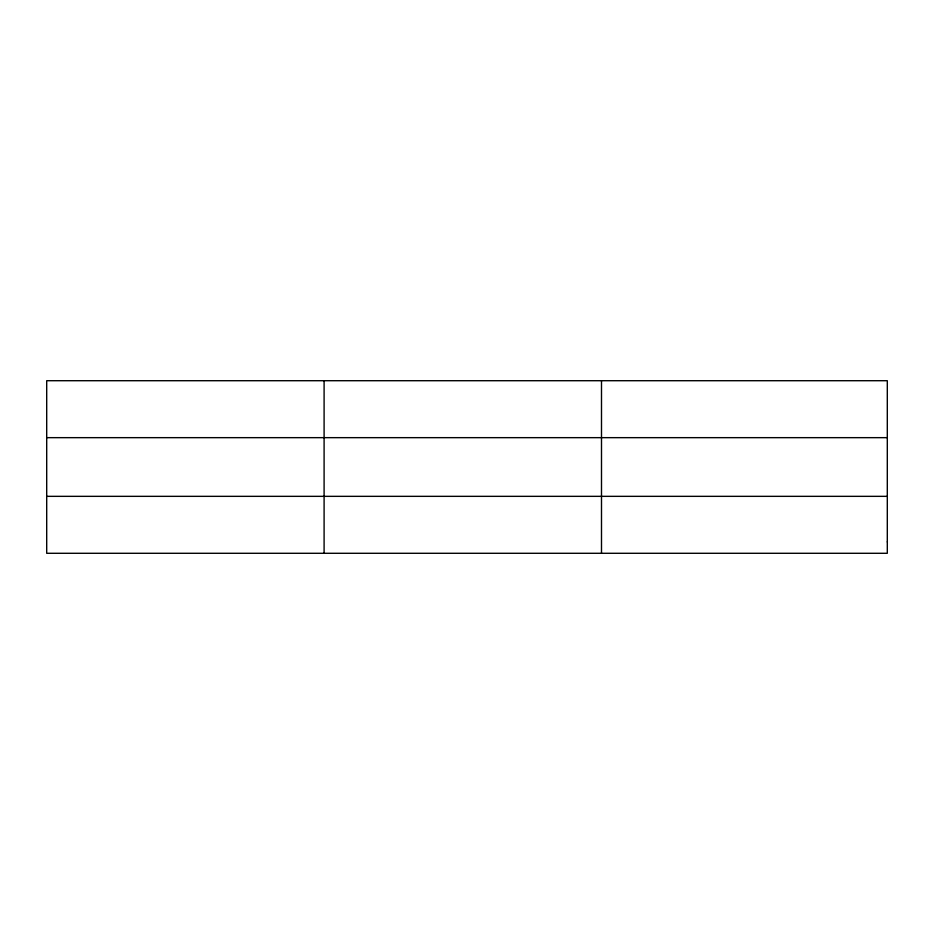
<?xml version="1.0" encoding="UTF-8"?>
<svg xmlns="http://www.w3.org/2000/svg" width="934" height="934" viewBox="0 0 934 934"><rect width="100%" height="100%" fill="white"/><g stroke="black" fill="none" stroke-linecap="round" stroke-linejoin="round"><path stroke-width="1.4" d="M324.098 380.71L324.098 553.29M601.496 380.71L601.496 553.29M46.7 437.661L887.3 437.661M46.7 496.339L887.3 496.339M887.3 541.895L887.3 553.29L46.7 553.29L46.7 380.71L887.3 380.71L887.3 541.895"/></g></svg>
